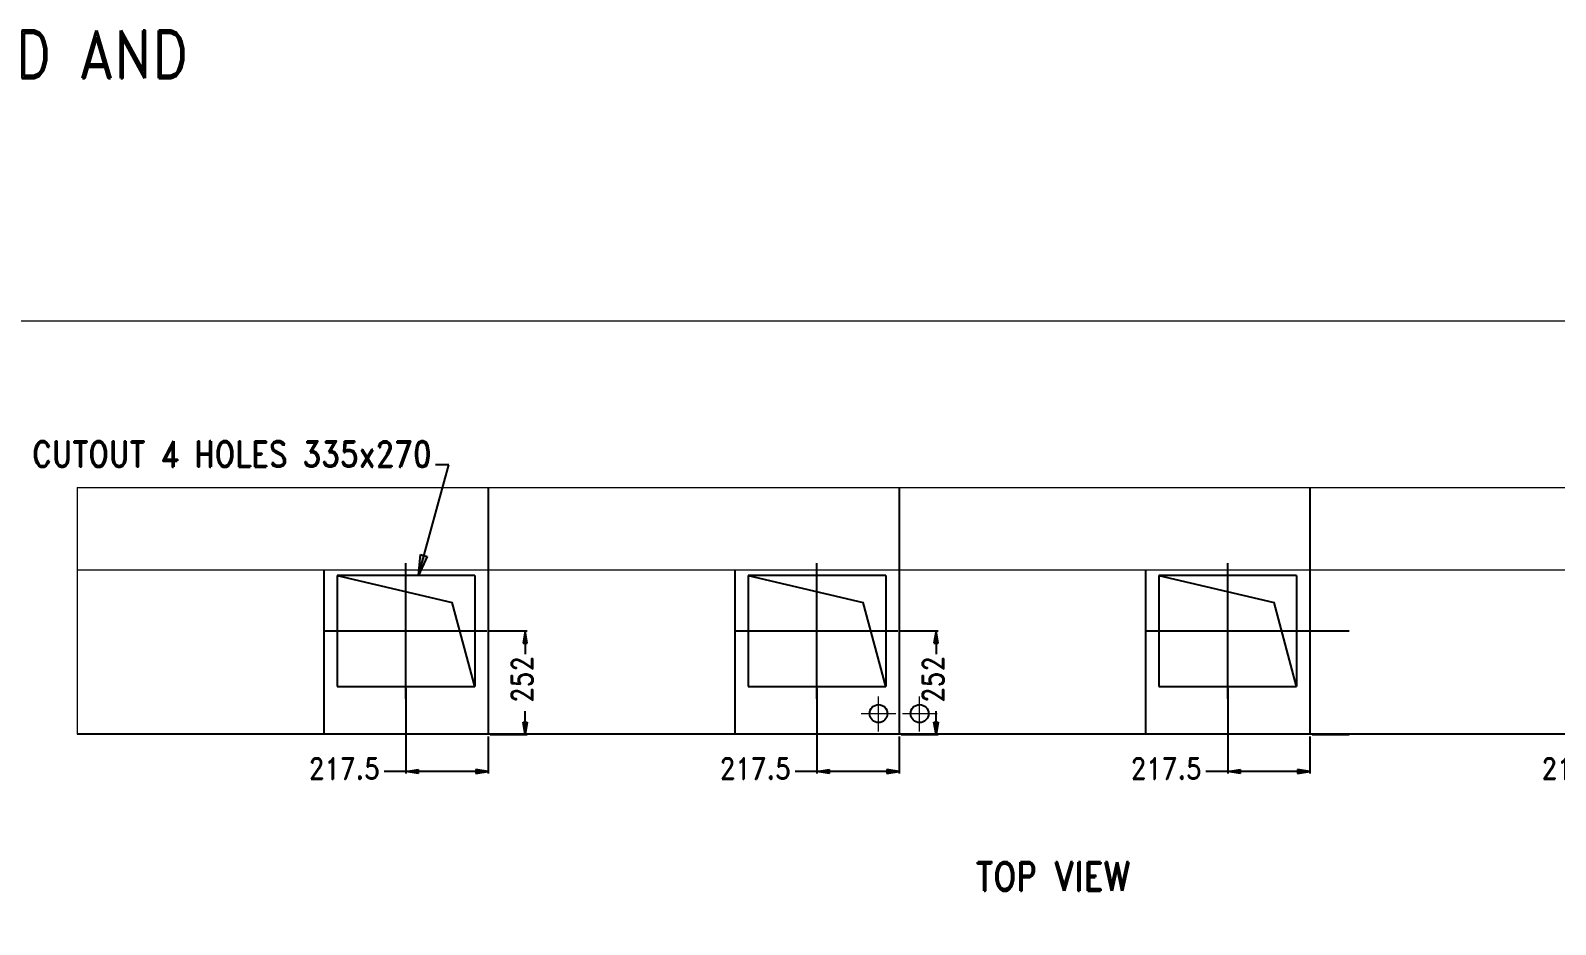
# Model space of a CAD drawing. Extents: x -5343388 to 7033982, y -486386 to 188356.
# Drawn here: x 889220 to 897236, y 140079 to 144777 of the extents above; entities that cross this region are included whole.
import ezdxf
from ezdxf.enums import TextEntityAlignment as Align

# ---------------------------------------------------------------- set-up
doc = ezdxf.new("R2010")
doc.units = 0
doc.header["$MEASUREMENT"] = 0
doc.linetypes.add('EPLANLINE7', pattern=[0])
doc.layers.add('E12', color=40, linetype='Continuous', lineweight=20)
doc.layers.add('E21', color=7, linetype='Continuous', lineweight=20)
doc.styles.add('DK Text', font='romand.shx', dxfattribs={"width": 0.85})

msp = doc.modelspace()

# ---------------------------------------------------------------- hatches: boundary and pattern name
for points in [[(891808.74627, 141556.92028), (891830.34627, 141556.92028), (891819.54627, 141621.72028)], [(891808.74627, 141142.47028), (891830.34627, 141142.47028), (891819.54627, 141077.67028)], [(891257.94627, 140894.07028), (891257.94627, 140872.47028), (891193.14627, 140883.27028)], [(891560.34627, 140894.07028), (891560.34627, 140872.47028), (891625.14627, 140883.27028)], [(893417.94627, 140894.07028), (893417.94627, 140872.47028), (893353.14627, 140883.27028)], [(893720.34627, 140894.07028), (893720.34627, 140872.47028), (893785.14627, 140883.27028)], [(895577.94627, 140894.07028), (895577.94627, 140872.47028), (895513.14627, 140883.27028)], [(895880.34627, 140894.07028), (895880.34627, 140872.47028), (895945.14627, 140883.27028)]]:
    msp.add_hatch(color=8).paths.add_polyline_path(points, flags=0)
at = {"layer": 'E12'}
for points in [[(891259.29627, 141913.32028), (891270.09627, 142022.67028), (891305.19627, 142013.22028)], [(893968.74627, 141556.92028), (893990.34627, 141556.92028), (893979.54627, 141621.72028)], [(893968.74627, 141142.47028), (893990.34627, 141142.47028), (893979.54627, 141077.67028)]]:
    msp.add_hatch(color=1, dxfattribs=at).paths.add_polyline_path(points, flags=0)

# ---------------------------------------------------------------- linework, layer by layer
at = {"color": 8}
for p, q in [((891629.19627, 141621.72028), (891830.34627, 141621.72028)), ((891819.54627, 141621.72028), (891808.74627, 141556.92028)), ((891830.34627, 141556.92028), (891819.54627, 141621.72028)), ((891193.14627, 141319.32028), (891193.14627, 140872.47028)), ((893353.14627, 141319.32028), (893353.14627, 140872.47028)), ((895513.14627, 141319.32028), (895513.14627, 140872.47028)), ((891819.54627, 141142.47028), (891819.54627, 141200.52028)), ((891808.74627, 141142.47028), (891830.34627, 141142.47028)), ((891819.54627, 141077.67028), (891808.74627, 141142.47028)), ((891830.34627, 141142.47028), (891819.54627, 141077.67028)), ((891625.14627, 141066.87028), (891625.14627, 140872.47028)), ((893785.14627, 141066.87028), (893785.14627, 140872.47028)), ((895945.14627, 141066.87028), (895945.14627, 140872.47028)), ((891591.39627, 140883.27028), (891078.39627, 140883.27028)), ((891193.14627, 140883.27028), (891257.94627, 140894.07028)), ((891257.94627, 140872.47028), (891193.14627, 140883.27028)), ((891257.94627, 140894.07028), (891257.94627, 140872.47028)), ((891257.94627, 140883.27028), (891259.29627, 140883.27028)), ((891560.34627, 140883.27028), (891558.99627, 140883.27028)), ((891560.34627, 140894.07028), (891560.34627, 140872.47028)), ((891625.14627, 140883.27028), (891560.34627, 140894.07028)), ((891560.34627, 140872.47028), (891625.14627, 140883.27028)), ((893751.39627, 140883.27028), (893238.39627, 140883.27028)), ((893353.14627, 140883.27028), (893417.94627, 140894.07028)), ((893417.94627, 140872.47028), (893353.14627, 140883.27028)), ((893417.94627, 140894.07028), (893417.94627, 140872.47028)), ((893417.94627, 140883.27028), (893419.29627, 140883.27028)), ((893720.34627, 140883.27028), (893718.99627, 140883.27028)), ((893720.34627, 140894.07028), (893720.34627, 140872.47028)), ((893785.14627, 140883.27028), (893720.34627, 140894.07028)), ((893720.34627, 140872.47028), (893785.14627, 140883.27028)), ((895911.39627, 140883.27028), (895398.39627, 140883.27028)), ((895513.14627, 140883.27028), (895577.94627, 140894.07028)), ((895577.94627, 140872.47028), (895513.14627, 140883.27028)), ((895577.94627, 140894.07028), (895577.94627, 140872.47028)), ((895577.94627, 140883.27028), (895579.29627, 140883.27028)), ((895880.34627, 140883.27028), (895878.99627, 140883.27028)), ((895880.34627, 140894.07028), (895880.34627, 140872.47028)), ((895945.14627, 140883.27028), (895880.34627, 140894.07028)), ((895880.34627, 140872.47028), (895945.14627, 140883.27028))]:
    msp.add_line(p, q, dxfattribs=at)
at = {"color": 6, "linetype": 'Continuous', "lineweight": 0}
msp.add_lwpolyline([(888412.21285, 143250.5131), (902116.45632, 143250.5131), (902116.45632, 133867.75949), (888412.21285, 133867.75949)], close=True, dxfattribs=at)
at = {"layer": 'E12', "color": 1, "linetype": 'EPLANLINE7', "lineweight": 25}
for p, q in [((891259.29627, 141913.32028), (891418.59627, 142495.17028)), ((891418.59627, 142495.17028), (891348.39627, 142495.17028)), ((891625.14627, 142375.02028), (891625.14627, 141079.02028)), ((893785.14627, 142375.02028), (893785.14627, 141079.02028)), ((895945.14627, 142375.02028), (895945.14627, 141079.02028)), ((891193.14627, 141265.32028), (891193.14627, 141978.12028)), ((891259.29627, 141913.32028), (891270.09627, 142022.67028)), ((891305.19627, 142013.22028), (891259.29627, 141913.32028)), ((891270.09627, 142022.67028), (891305.19627, 142013.22028)), ((893353.14627, 141265.32028), (893353.14627, 141978.12028)), ((895513.14627, 141265.32028), (895513.14627, 141978.12028)), ((890761.14627, 141941.67028), (890761.14627, 141077.67028)), ((890831.34627, 141913.32028), (890831.34627, 141330.12028)), ((890831.34627, 141913.32028), (891436.14627, 141771.57028)), ((891554.94627, 141913.32028), (890831.34627, 141913.32028)), ((891259.29627, 141913.32028), (891259.29627, 141913.32028)), ((891554.94627, 141913.32028), (891554.94627, 141330.12028)), ((892921.14627, 141941.67028), (892921.14627, 141077.67028)), ((892991.34627, 141913.32028), (892991.34627, 141330.12028)), ((892991.34627, 141913.32028), (893596.14627, 141771.57028)), ((893714.94627, 141913.32028), (892991.34627, 141913.32028)), ((893714.94627, 141913.32028), (893714.94627, 141330.12028)), ((895081.14627, 141941.67028), (895081.14627, 141077.67028)), ((895151.34627, 141913.32028), (895151.34627, 141330.12028)), ((895151.34627, 141913.32028), (895756.14627, 141771.57028)), ((895874.94627, 141913.32028), (895151.34627, 141913.32028)), ((895874.94627, 141913.32028), (895874.94627, 141330.12028)), ((891554.94627, 141330.12028), (891436.14627, 141771.57028)), ((893714.94627, 141330.12028), (893596.14627, 141771.57028)), ((895874.94627, 141330.12028), (895756.14627, 141771.57028)), ((890766.54627, 141621.72028), (891618.39627, 141621.72028)), ((892926.54627, 141621.72028), (893778.39627, 141621.72028)), ((893789.19627, 141621.72028), (893990.34627, 141621.72028)), ((893979.54627, 141621.72028), (893968.74627, 141556.92028)), ((893990.34627, 141556.92028), (893979.54627, 141621.72028)), ((895086.54627, 141621.72028), (895938.39627, 141621.72028)), ((895949.19627, 141621.72028), (896150.34627, 141621.72028)), ((891808.74627, 141556.92028), (891830.34627, 141556.92028)), ((891819.54627, 141556.92028), (891819.54627, 141498.87028)), ((893968.74627, 141556.92028), (893990.34627, 141556.92028)), ((893979.54627, 141556.92028), (893979.54627, 141498.87028)), ((890831.34627, 141330.12028), (891554.94627, 141330.12028)), ((892991.34627, 141330.12028), (893714.94627, 141330.12028)), ((895151.34627, 141330.12028), (895874.94627, 141330.12028)), ((893979.54627, 141142.47028), (893979.54627, 141200.52028)), ((893968.74627, 141142.47028), (893990.34627, 141142.47028)), ((893979.54627, 141077.67028), (893968.74627, 141142.47028)), ((893990.34627, 141142.47028), (893979.54627, 141077.67028)), ((891625.14627, 141079.02028), (889465.14627, 141079.02028)), ((893785.14627, 141079.02028), (891625.14627, 141079.02028)), ((891635.94627, 141077.67028), (891830.34627, 141077.67028)), ((895945.14627, 141079.02028), (893785.14627, 141079.02028)), ((893795.94627, 141077.67028), (893990.34627, 141077.67028)), ((898105.14627, 141079.02028), (895945.14627, 141079.02028)), ((895955.94627, 141077.67028), (896150.34627, 141077.67028))]:
    msp.add_line(p, q, dxfattribs=at)
at = {"layer": 'E12', "color": 1, "linetype": 'EPLANLINE7', "lineweight": 13}
for p, q in [((889465.14627, 142375.02028), (891625.14627, 142375.02028)), ((889465.14627, 142375.02028), (889465.14627, 141079.02028)), ((891625.14627, 142375.02028), (893785.14627, 142375.02028)), ((891625.14627, 142375.02028), (891625.14627, 141079.02028)), ((893785.14627, 142375.02028), (895945.14627, 142375.02028)), ((893785.14627, 142375.02028), (893785.14627, 141079.02028)), ((895945.14627, 142375.02028), (898105.14627, 142375.02028)), ((895945.14627, 142375.02028), (895945.14627, 141079.02028)), ((889465.14627, 141943.02028), (891625.14627, 141943.02028)), ((891625.14627, 141943.02028), (893785.14627, 141943.02028)), ((893785.14627, 141943.02028), (895945.14627, 141943.02028)), ((895945.14627, 141943.02028), (898105.14627, 141943.02028))]:
    msp.add_line(p, q, dxfattribs=at)
at = {"layer": 'E12', "color": 1, "linetype": 'EPLANLINE7', "lineweight": 5}
for p, q in [((893677.14627, 141093.87028), (893677.14627, 141276.12028)), ((893893.14627, 141093.87028), (893893.14627, 141276.12028)), ((893586.69627, 141187.02028), (893768.94627, 141187.02028)), ((893802.69627, 141187.02028), (893984.94627, 141187.02028))]:
    msp.add_line(p, q, dxfattribs=at)
at = {"layer": 'E12', "color": 1, "linetype": 'EPLANLINE7', "lineweight": 25, "ltscale": 2}
for centre in [(893677.14627, 141187.02028), (893893.14627, 141187.02028)]:
    msp.add_circle(centre, 47.25, dxfattribs=at)

# ---------------------------------------------------------------- texts
at = {"layer": 'E21', "style": 'DK Text', "width": 0.85}
msp.add_text('TYPICAL 2- CABLE LADDER SUPPORT, CABLE FASTENED AND ', height=250, dxfattribs=at).set_placement((885736.90774, 144613.59082), align=Align.MIDDLE)
msp.add_text('CUTOUT 4 HOLES 335x270', height=135, dxfattribs=at).set_placement((891328.31013, 142483.55305), align=Align.RIGHT)
for p in [(891860.04627, 141366.57028), (894020.04627, 141366.57028)]:
    msp.add_text('252', height=112.5, rotation=90, dxfattribs=at).set_placement(p, align=Align.CENTER)
for s, height, p in [('217.5', 112.5, (890869.14627, 140842.77028)), ('217.5', 112.5, (893029.14627, 140842.77028)), ('217.5', 112.5, (895189.14627, 140842.77028)), ('217.5', 112.5, (897349.14627, 140842.77028)), ('TOP VIEW', 150, (894595.14627, 140256.59658))]:
    msp.add_text(s, height=height, dxfattribs=at).set_placement(p, align=Align.CENTER)

doc.saveas('drawing.dxf')
